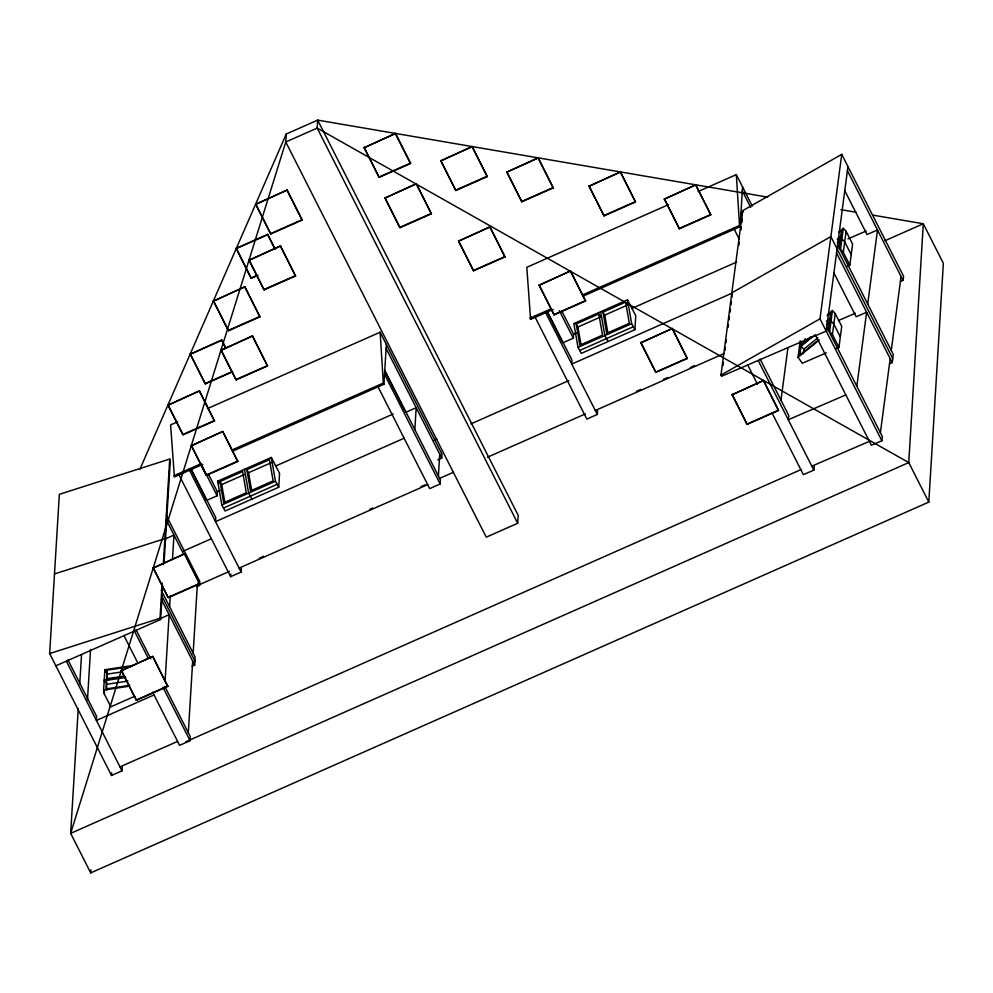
<?xml version="1.0" encoding="UTF-8"?>
<svg xmlns="http://www.w3.org/2000/svg" width="993" height="993" viewBox="0 0 993 993"><rect width="100%" height="100%" fill="white"/><g stroke="black" fill="none" stroke-linecap="round" stroke-linejoin="round"><path stroke-width="1.49" d="M122.226 766.857L121.978 770.829L111.501 775.471L49.65 653.555L59.344 494.34L169.729 459.051L170.324 460.243L164.081 562.808M78.248 708.555L70.652 833.363L90.698 872.884L928.803 502.098L943.35 263.282L923.304 223.76L872.959 215.146M79.75 683.904L81.538 654.635M87.483 699.755L90.549 649.447M90.698 872.884L90.884 869.806M134.812 696.217L110.831 706.817L104.315 693.97L103.62 690.098L104.861 669.716L134.626 665.186M104.315 693.97L104.501 691.066M125.776 677.425L106.487 680.354L105.953 688.956L129.698 685.344M130.84 666.551L107.107 670.163L106.574 678.765L124.386 676.059M106.834 689.961L106.487 680.354M107.455 679.771L107.107 670.163M111.501 775.471L111.663 772.815M121.357 670.685L152.81 656.385L167.829 686.424L136.401 700.326L121.357 670.685L152.81 656.385M136.401 700.326L121.382 670.287M153.195 568.058L184.648 553.759L199.655 583.797L168.227 597.699L153.195 568.058L184.648 553.759M168.016 405.181L199.469 390.882L214.476 420.92L183.047 434.822L168.016 405.181L199.469 390.882M55.869 665.806L160.63 619.458L160.022 618.267L162.169 583.052M163.286 564.682L169.729 459.051M160.63 619.458L162.678 585.771M168.227 597.699L153.22 567.661M165.037 681.769L169.12 614.692L159.947 618.751M169.604 606.735L170.25 596.061M172.484 559.469L173.974 535.09L164.801 539.137M183.047 434.822L168.04 404.784M232.623 371.792L205.29 383.881L190.259 354.253L221.712 339.941L225.808 348.034M191.351 445.745L222.804 431.446L237.811 461.484L206.383 475.386L191.351 445.745L222.804 431.446M205.29 383.881L190.271 353.843M213.458 301.102L244.911 286.803L259.918 316.841L228.489 330.743L213.458 301.102L244.911 286.803M188.31 732.772L192.679 661.127M193.163 653.171L197.346 584.567M152.637 692.195L179.596 745.346L190.073 740.704L190.321 736.732L164.751 686.337M192.059 666.241L194.678 665.074L195.162 657.118L161.214 590.19M196.912 586.627L199.531 585.473L199.779 581.488L166.39 515.69M206.383 475.386L191.376 445.348M221.067 350.256L252.52 335.944L267.527 365.983L236.098 379.885L221.067 350.256L252.52 335.944M225.783 348.431L221.712 339.941M191.264 470.086L206.656 500.41L217.132 495.78L217.368 491.796L208.282 473.872M228.489 330.743L213.483 300.705M258.068 275.297L251.229 278.313L236.222 248.275L267.651 234.373L275.16 249.193M236.098 379.885L221.091 349.846M249.069 260.24L280.522 245.941L295.529 275.98L264.101 289.882L249.069 260.24L280.522 245.941M241.361 568.058L241.113 572.042L230.637 576.672L230.798 574.016M255.71 204.322L287.163 190.023L302.17 220.049L270.741 233.963L255.71 204.322L287.163 190.023M251.229 278.313L236.222 248.275M264.101 289.882L249.094 259.843M274.453 248.25L267.651 234.373M270.741 233.963L255.735 203.925M767.701 197.135L317.673 120.116L286.245 134.018L285.761 141.987L70.652 833.363L908.756 462.577L923.304 223.76L885.011 240.703M278.723 487.253L279.567 473.313L271.288 457.45L217.653 481.183L221.824 504.99L225.076 510.973L278.723 487.253L275.458 481.257L271.288 457.45M364.096 147.746L395.549 133.447L410.556 163.485L379.127 177.387L364.096 147.746L395.549 133.447M379.127 177.387L364.121 147.349M384.949 198.066L416.402 183.767L431.409 213.805L399.98 227.707L384.949 198.066L416.402 183.767M232.436 451.281L383.919 384.266L386.351 344.459M399.98 227.707L384.974 197.669M414.851 429.609L416.179 407.713L405.703 412.356M440.78 160.866L472.234 146.567L487.253 176.605L455.824 190.507L440.78 160.866L472.234 146.567M438.397 476.044L439.738 454.149M455.824 190.507L440.805 160.469M377.551 385.843L429.684 488.618L440.16 483.976L440.408 479.991L384.775 370.327M437.814 459.846L441.736 458.108L441.984 454.124L380.133 332.208L207.413 408.619M458.53 241.175L489.983 226.876L505.003 256.914L473.574 270.816L458.53 241.175L489.983 226.876M473.574 270.816L458.555 240.778M506.79 172.161L538.243 157.862L553.25 187.9L521.821 201.802L506.79 172.161L538.243 157.862M521.821 201.802L506.815 171.764M517.688 523.274L518.172 515.305L317.673 120.116L317.189 128.085L517.688 523.274L486.26 537.176L285.761 141.987L317.189 128.085L908.756 462.577L928.803 502.098M553.238 309.357L530.585 319.374L530.759 316.531M539.1 285.239L570.553 270.94L585.572 300.978L554.144 314.88L539.1 285.239L570.553 270.94M554.144 314.88L539.125 284.842M562.845 342.833L573.321 338.191L573.569 334.219L561.678 310.784M589.035 186.237L620.488 171.938L635.508 201.976L604.067 215.878L589.035 186.237L620.488 171.938M604.067 215.878L589.06 185.84M534.668 316.283L586.838 419.096L597.314 414.453L597.55 410.481M634.912 329.664L635.756 315.737L627.489 299.861L573.842 323.594L578.013 347.401L581.277 353.396L634.912 329.664L631.647 323.681L627.489 299.861M640.857 342.771L672.311 328.472L687.317 358.51L655.889 372.412L640.857 342.771L672.311 328.472M664.342 199.134L695.795 184.822L710.814 214.86L679.386 228.762L664.342 199.134L695.795 184.822M655.889 372.412L640.882 342.374M679.386 228.762L664.367 198.724M582.965 296.199L740.12 226.677L742.541 186.883M732.089 394.767L763.543 380.468L778.549 410.506L747.121 424.408L732.089 394.767L763.543 380.468M747.121 424.408L732.114 394.37M847.96 166.613L826.213 331.091L721.563 376.273L720.968 375.093L742.714 210.615L841.741 154.362L903.593 276.277L903.059 280.386L900.44 281.516M722.978 365.623L723.376 362.569M724.989 350.392L725.386 347.339M725.995 342.771L726.392 339.73M728.006 327.541L728.415 324.5M729.011 319.932L729.421 316.879M730.016 312.311L730.426 309.27M731.034 304.702L731.431 301.649M732.04 297.081L731.841 292.848L830.868 236.607L892.719 358.523M738.879 245.308L739.288 242.255M740.89 230.078L741.299 227.025M741.908 222.457L742.305 219.416M780.945 400.514L787.933 347.637M826.263 352.9L802.319 363.239L798.049 357.294L800.234 340.76M815.129 334.753L801.066 346.185L799.886 355.06L818.654 339.817M801.674 341.58L801.277 344.534L810.66 336.912M803.25 353.595L803.833 349.151L817.909 337.719M804.64 343.069L805.224 338.625M815.75 335.609L871.382 445.274L881.846 440.755L819.995 318.84L841.741 154.362M828.224 330.719L829.205 323.308L826.859 325.22M839.097 248.473L840.078 241.076L837.732 242.975M838.948 347.426L841.729 326.362L835.212 313.527L832.444 310.548L829.664 331.6L832.432 334.579L838.948 347.426L836.131 348.642M849.822 265.181L852.602 244.129L846.086 231.282L843.318 228.316L840.537 249.367L843.305 252.334L849.822 265.181L847.004 266.397M772.07 412.964L803.362 474.654L813.826 470.123L814.372 466.015M832.432 334.579L835.212 313.527M843.305 252.334L846.086 231.282M856.835 386.265L866.616 312.249L856.152 316.767L833.772 272.653M867.708 304.019L877.489 230.004L867.026 234.522L844.646 190.408M880.394 432.7L890.175 358.684M891.267 350.455L901.048 276.439M881.846 440.755L882.392 436.647L826.759 326.982M889.567 363.761L892.186 362.631L893.266 354.402L837.633 244.737M139.802 469.466L286.245 134.018M838.638 232.114L843.318 228.316M839.122 232.449L841.468 230.55L840.301 239.425L837.955 241.336M837.211 239.239L841.89 235.428M837.236 242.64L841.927 238.841L844.695 241.808L851.212 254.655M827.765 314.359L832.444 310.548M827.082 315.637L830.595 312.783L829.428 321.67L827.082 323.569M826.337 321.471L831.017 317.661M799.439 346.768L811.144 337.26M826.362 324.885L831.054 321.074L833.822 324.053L840.339 336.9M798.049 357.294L819.126 340.165M720.968 375.093L819.995 318.84M379.152 176.99L410.581 163.088M236.197 248.672L267.626 234.77M270.766 233.566L302.195 219.652M251.254 277.916L256.715 275.495M455.849 190.11L487.278 176.208M400.005 227.31L431.434 213.408M264.126 289.484L295.554 275.582M228.514 330.346L259.943 316.444M521.846 201.405L551.909 188.111M190.259 354.253L221.687 340.338M205.315 383.484L231.282 372.003M473.599 270.419L505.027 256.517M604.092 215.481L634.155 202.187M236.123 379.487L267.551 365.585M177.685 421.777L170.61 424.905L174.396 476.963L202.709 464.426M668.376 204.695L526.799 267.316L530.585 319.374M698.104 191.537L736.322 174.631L752.272 206.072M183.072 434.425L214.5 420.523M679.411 228.365L709.474 215.071M173.8 475.771L200.698 463.868M231.841 450.09L383.323 383.075L380.133 332.208M529.989 318.194L551.227 308.798M582.37 295.02L739.512 225.498L736.322 174.631M554.168 314.483L585.597 300.569M206.407 474.989L237.836 461.087M219.974 481.555L242.602 471.551L246.314 492.739L223.686 502.756L219.974 481.555L221.737 484.584L224.914 502.756M246.798 469.689L269.426 459.685L273.137 480.873L250.509 490.89L246.798 469.689L248.56 472.718L251.738 490.89M598.804 313.962L602.503 335.162L579.875 345.167L576.176 323.979L598.804 313.962L600.566 316.99L577.926 327.007L581.104 345.167M602.987 312.112L625.615 302.095L629.326 323.296L606.698 333.3L602.987 312.112L604.749 315.141L607.927 333.3M221.737 484.584L244.365 474.58M248.56 472.718L271.188 462.713M604.749 315.141L627.377 305.124M217.368 491.796L220.21 490.542M275.508 466.077L393.178 414.019M573.569 334.219L576.399 332.965M631.697 308.5L736.62 262.078M221.824 504.99L275.458 481.257M578.013 347.401L631.647 323.681M223.574 508.019L277.221 484.286M579.775 350.43L633.41 326.697M404.126 438.223L215.555 521.648L215.791 517.676L191.314 469.416M731.965 293.183L571.745 364.071L571.993 360.087L547.515 311.839M183.047 551.252L211.41 538.702M434.053 440.209L436.883 438.943M470.918 423.887L568.778 380.604M657.279 371.407L687.342 358.113M168.251 597.302L199.68 583.4M196.875 585.783L229.482 571.36M259.26 558.19L263.505 556.303M369.843 509.26L372.685 508.006M420.883 486.682L425.141 484.807M439.316 478.527L453.503 472.258M487.526 457.202L585.349 413.92M636.401 391.341L640.646 389.455M663.336 379.425L667.594 377.539M690.272 367.509L694.529 365.623M239.114 568.083L427.685 484.658M595.303 410.506L724.331 353.421M747.146 424.011L777.209 410.717M136.426 699.928L167.854 686.026M154.039 694.951L96.42 720.446L96.656 716.462L67.983 659.948M119.979 766.881L177.598 741.386M185.964 741.684L801.326 469.453M847.923 238.891L866.169 231.021M838.452 320.528L855.296 313.254M845.825 394.891L788.268 419.741L788.814 415.633L760.129 359.106M811.827 466.176L869.384 441.326M54.503 573.942L164.875 538.665L165.483 539.844M49.65 653.555L160.022 618.267M107.803 674.048L122.635 671.789M125.081 676.742L104.24 679.907L104.712 682.489M107.182 684.239L127.96 681.074M103.62 690.098L128.929 686.25M840.922 209.66L856.177 212.266M801.066 346.185L803.833 349.151M576.176 323.979L577.926 327.007M217.653 481.183L218.832 483.194M847.414 170.722L903.059 280.386M836.54 252.967L892.186 362.631M742.292 190.855L750.696 207.4M742.714 210.615L743.31 211.794M740.964 212.75L742.367 215.506M740.716 216.735L742.119 219.465M739.512 225.498L740.12 226.677M733.74 228.253L739.338 239.288M695.77 185.219L710.814 214.86M758.193 360.459L813.826 470.123M763.518 380.865L778.549 410.506M747.729 364.977L757.46 384.179M620.464 172.335L635.508 201.976M672.286 328.869L687.317 358.51M538.218 158.259L553.25 187.9M608.088 341.53L604.836 335.547L600.666 311.728M570.528 271.337L585.572 300.978M559.332 310.623L573.321 338.191M472.209 146.964L487.253 176.605M547.466 312.497L562.15 341.455M545.169 311.678L597.314 414.453M489.959 227.273L505.003 256.914M395.524 133.844L410.556 163.485M416.377 184.164L431.409 213.805M386.103 348.444L441.736 458.108M384.725 370.997L405.007 410.978M384.527 374.311L440.16 483.976M287.138 190.42L302.17 220.049M383.323 383.075L383.919 384.266M280.498 246.338L295.529 275.98M244.886 287.2L259.918 316.841M252.495 336.342L267.527 365.983M222.78 431.843L237.811 461.484M199.444 391.279L214.476 420.92M251.899 499.119L248.635 493.124L244.477 469.317M201.045 464.066L217.132 495.78M188.98 469.267L241.113 572.042M178.479 473.86L230.637 576.672M184.624 554.156L199.655 583.797M166.278 519.922L183.606 554.094M198.19 582.841L199.531 585.473M161.536 595.303L194.926 661.102M161.425 599.524L194.678 665.074M152.785 656.783L167.829 686.424M136.078 629.823L150.762 658.769M134.44 631.039L148.342 658.458M162.951 687.243L190.073 740.704M123.964 635.669L137.953 663.25M66.345 661.164L121.978 770.829M104.861 669.716L105.332 672.298"/></g></svg>
